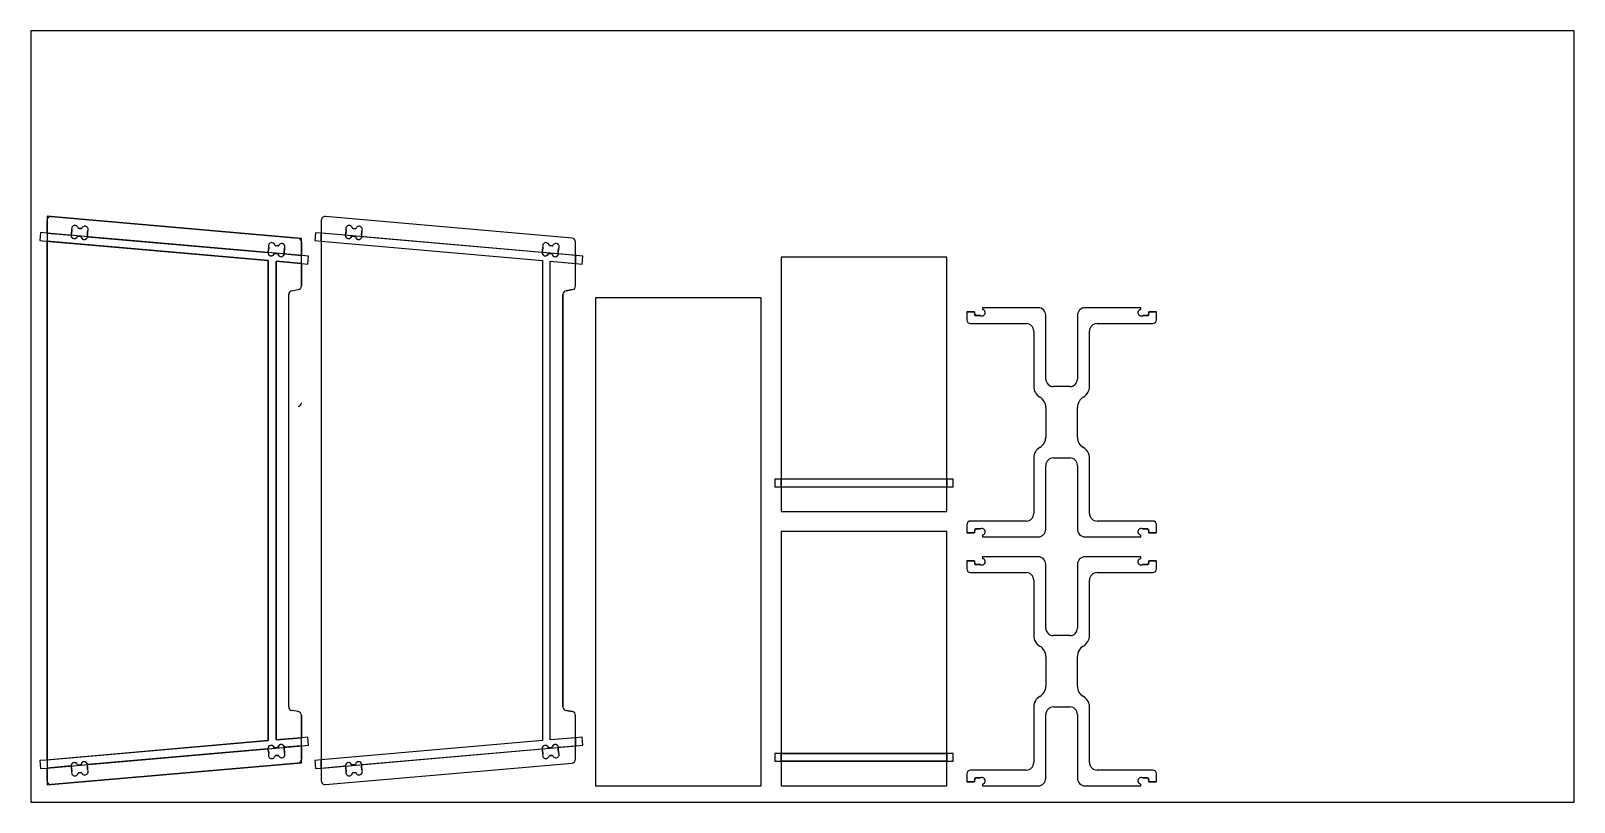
# Model space of a CAD drawing. Extents: x 0 to 2440, y 4 to 1224.
import ezdxf

# ---------------------------------------------------------------- set-up
doc = ezdxf.new("R2010")
doc.units = 0
doc.layers.get('0').update_dxf_attribs({"linetype": 'CONTINUOUS'})
for name, color, linetype in [('BOX_STOCK', 1, 'CONTINUOUS'), ('POCKETS', 171, 'CONTINUOUS'), ('PROFILES_INSIDE', 4, 'CONTINUOUS'), ('PROFILES_OUTSIDE', 6, 'CONTINUOUS')]:
    doc.layers.add(name, color=color, linetype=linetype)

msp = doc.modelspace()

# ---------------------------------------------------------------- linework, layer by layer
at = {"color": 7, "linetype": 'CONTINUOUS'}
for p, q in [((32.5, 930.5), (422.5, 896.4)), ((856, 896.4), (466, 930.5)), ((25.9, 904.3), (25.9, 924.5)), ((25.9, 904.3), (63.7, 901)), ((25.9, 904.3), (25.9, 891.6)), ((64.5, 903.9), (65, 909.3)), ((75.8, 911.8), (79.8, 911.5)), ((89.9, 907.1), (89.5, 901.7)), ((459.4, 924.5), (459.4, 904.3)), ((497.4, 901), (459.4, 904.3)), ((459.4, 891.6), (459.4, 904.3)), ((498.2, 903.9), (498.6, 909.3)), ((509.4, 911.8), (513.4, 911.4)), ((523.5, 907.1), (523.1, 901.7)), ((25.9, 71), (25.9, 891.6)), ((375.6, 861), (25.9, 891.6)), ((74.7, 899.5), (78.7, 899.2)), ((89.8, 898.7), (374.9, 873.8)), ((375.8, 876.6), (376.2, 882)), ((387, 884.6), (391, 884.2)), ((401.1, 879.9), (400.7, 874.5)), ((427.9, 890.4), (427.9, 869.1)), ((459.4, 891.6), (459.4, 71)), ((459.4, 891.6), (809.1, 861)), ((508.3, 899.5), (512.3, 899.1)), ((808.4, 873.8), (523.4, 898.7)), ((809.2, 876.6), (809.7, 882)), ((820.5, 884.6), (824.5, 884.2)), ((834.6, 879.9), (834.1, 874.5)), ((861.4, 869.1), (861.4, 890.4)), ((375.6, 101.6), (375.6, 861)), ((385.9, 872.3), (389.9, 871.9)), ((387.9, 859.9), (387.9, 102.7)), ((427.9, 856.4), (387.9, 859.9)), ((401, 871.5), (427.9, 869.1)), ((427.9, 856.4), (427.9, 869.1)), ((427.9, 856.4), (427.9, 820.9)), ((809.1, 861), (809.1, 101.6)), ((819.4, 872.3), (823.4, 871.9)), ((821.4, 102.7), (821.4, 859.9)), ((821.4, 859.9), (861.4, 856.4)), ((861.4, 869.1), (834.4, 871.5)), ((861.4, 869.1), (861.4, 856.4)), ((861.4, 820.9), (861.4, 856.4)), ((1448.4, 866.5), (1186.4, 866.5)), ((1186.4, 866.5), (1186.4, 515.4)), ((1448.4, 515.4), (1448.4, 866.5)), ((407.9, 155.2), (407.9, 807.3)), ((412.9, 813.2), (423, 815)), ((841.4, 807.3), (841.4, 155.2)), ((856.5, 815), (846.4, 813.2)), ((892.9, 802.1), (892.9, 30.1)), ((1154.9, 802.1), (892.9, 802.1)), ((1154.9, 30.1), (1154.9, 802.1)), ((1504.9, 786.4), (1504.9, 784.3)), ((1592.9, 786.4), (1504.9, 786.4)), ((1754.9, 786.4), (1666.9, 786.4)), ((1754.9, 784.3), (1754.9, 786.4)), ((1479.9, 779.1), (1479.9, 767.4)), ((1480.9, 780.1), (1492.1, 780.1)), ((1485.9, 761.4), (1573.8, 761.4)), ((1492.1, 780.1), (1492.5, 774.8)), ((1493.5, 773.9), (1501.4, 773.9)), ((1604.9, 673.6), (1604.9, 774.4)), ((1654.9, 774.4), (1654.9, 673.6)), ((1685.9, 761.4), (1773.9, 761.4)), ((1758.3, 773.9), (1766.3, 773.9)), ((1767.3, 774.8), (1767.6, 780.1)), ((1767.6, 780.1), (1778.9, 780.1)), ((1779.9, 767.4), (1779.9, 779.1)), ((1585.8, 749.4), (1585.8, 661.6)), ((1673.9, 661.6), (1673.9, 749.4)), ((1642.9, 661.6), (1616.9, 661.6)), ((1604.9, 628.6), (1604.9, 581.8)), ((1654.9, 581.8), (1654.9, 628.6)), ((1585.8, 548.8), (1585.8, 461)), ((1616.9, 548.8), (1642.9, 548.8)), ((1673.9, 461), (1673.9, 548.8)), ((1448.4, 515.4), (1186.4, 515.4)), ((1186.4, 503.1), (1186.4, 515.4)), ((1448.4, 515.4), (1448.4, 503.1)), ((1604.9, 436), (1604.9, 536.8)), ((1654.9, 536.8), (1654.9, 436)), ((1186.4, 503.1), (1186.4, 464)), ((1186.4, 503.1), (1448.4, 503.1)), ((1448.4, 464), (1448.4, 503.1)), ((1186.4, 464), (1448.4, 464)), ((1479.9, 443), (1479.9, 431.2)), ((1573.8, 449), (1485.9, 449)), ((1773.9, 449), (1685.9, 449)), ((1779.9, 431.2), (1779.9, 443)), ((1448.4, 432.6), (1186.4, 432.6)), ((1186.4, 432.6), (1186.4, 81.4)), ((1448.4, 81.4), (1448.4, 432.6)), ((1492.1, 430.2), (1480.9, 430.2)), ((1492.5, 435.5), (1492.1, 430.2)), ((1501.4, 436.5), (1493.5, 436.5)), ((1504.9, 426), (1504.9, 424)), ((1504.9, 424), (1592.9, 424)), ((1666.9, 424), (1754.9, 424)), ((1754.9, 424), (1754.9, 426)), ((1766.3, 436.5), (1758.3, 436.5)), ((1767.6, 430.2), (1767.3, 435.5)), ((1778.9, 430.2), (1767.6, 430.2)), ((1504.9, 392.5), (1504.9, 390.5)), ((1592.9, 392.5), (1504.9, 392.5)), ((1754.9, 392.5), (1666.9, 392.5)), ((1754.9, 390.5), (1754.9, 392.5)), ((1479.9, 385.2), (1479.9, 373.5)), ((1480.9, 386.2), (1492.1, 386.2)), ((1485.9, 367.5), (1573.8, 367.5)), ((1492.1, 386.2), (1492.5, 380.9)), ((1493.5, 380), (1501.4, 380)), ((1604.9, 279.7), (1604.9, 380.5)), ((1654.9, 380.5), (1654.9, 279.7)), ((1685.9, 367.5), (1773.9, 367.5)), ((1758.3, 380), (1766.3, 380)), ((1767.3, 380.9), (1767.6, 386.2)), ((1767.6, 386.2), (1778.9, 386.2)), ((1779.9, 373.5), (1779.9, 385.2)), ((1585.8, 355.5), (1585.8, 267.7)), ((1673.9, 267.7), (1673.9, 355.5)), ((1642.9, 267.7), (1616.9, 267.7)), ((1604.9, 234.7), (1604.9, 187.9)), ((1654.9, 187.9), (1654.9, 234.7)), ((423, 147.6), (412.9, 149.3)), ((846.4, 149.3), (856.5, 147.6)), ((1585.8, 154.9), (1585.8, 67.1)), ((1616.9, 154.9), (1642.9, 154.9)), ((1673.9, 67.1), (1673.9, 154.9)), ((427.9, 141.6), (427.9, 106.2)), ((861.4, 106.2), (861.4, 141.6)), ((1604.9, 42.1), (1604.9, 142.9)), ((1654.9, 142.9), (1654.9, 42.1)), ((25.9, 71), (375.6, 101.6)), ((387.9, 102.7), (427.9, 106.2)), ((427.9, 93.4), (427.9, 106.2)), ((809.1, 101.6), (459.4, 71)), ((861.4, 106.2), (821.4, 102.7)), ((861.4, 106.2), (861.4, 93.4)), ((374.9, 88.8), (89.8, 63.9)), ((376.2, 80.5), (375.8, 85.9)), ((389.9, 90.6), (385.9, 90.3)), ((391, 78.3), (387, 78)), ((400.7, 88.1), (401.1, 82.7)), ((427.9, 93.4), (401, 91.1)), ((427.9, 93.4), (427.9, 72.2)), ((523.4, 63.9), (808.4, 88.8)), ((809.7, 80.5), (809.2, 85.9)), ((823.4, 90.6), (819.4, 90.3)), ((824.5, 78.3), (820.5, 78)), ((834.1, 88.1), (834.6, 82.7)), ((834.4, 91.1), (861.4, 93.4)), ((861.4, 72.2), (861.4, 93.4)), ((1186.4, 81.4), (1448.4, 81.4)), ((1186.4, 69.2), (1186.4, 81.4)), ((1448.4, 81.4), (1448.4, 69.2)), ((25.9, 71), (25.9, 58.3)), ((63.7, 61.6), (25.9, 58.3)), ((25.9, 38.1), (25.9, 58.3)), ((422.5, 66.2), (32.5, 32.1)), ((65, 53.3), (64.5, 58.7)), ((78.7, 63.4), (74.7, 63)), ((79.8, 51.1), (75.8, 50.8)), ((89.5, 60.9), (89.9, 55.5)), ((459.4, 58.3), (459.4, 71)), ((459.4, 58.3), (497.4, 61.6)), ((459.4, 58.3), (459.4, 38.1)), ((466, 32.1), (856, 66.2)), ((498.6, 53.3), (498.2, 58.7)), ((512.3, 63.4), (508.3, 63.1)), ((513.4, 51.1), (509.4, 50.8)), ((523.1, 60.9), (523.5, 55.5)), ((1186.4, 69.2), (1186.4, 30.1)), ((1448.4, 69.2), (1186.4, 69.2)), ((1448.4, 30.1), (1448.4, 69.2)), ((1479.9, 49.1), (1479.9, 37.3)), ((1573.8, 55.1), (1485.9, 55.1)), ((1773.9, 55.1), (1685.9, 55.1)), ((1779.9, 37.3), (1779.9, 49.1)), ((892.9, 30.1), (1154.9, 30.1)), ((1186.4, 30.1), (1448.4, 30.1)), ((1492.1, 36.3), (1480.9, 36.3)), ((1492.5, 41.6), (1492.1, 36.3)), ((1501.4, 42.6), (1493.5, 42.6)), ((1504.9, 32.1), (1504.9, 30.1)), ((1504.9, 30.1), (1592.9, 30.1)), ((1666.9, 30.1), (1754.9, 30.1)), ((1754.9, 30.1), (1754.9, 32.1)), ((1766.3, 42.6), (1758.3, 42.6)), ((1767.6, 36.3), (1767.3, 41.6)), ((1778.9, 36.3), (1767.6, 36.3))]:
    msp.add_line(p, q, dxfattribs=at)
for centre, radius, start, end in [((31.9, 924.5), 6, 85, 180), ((465.4, 924.5), 6, 85, 180), ((68.9, 900.9), 5.17, 150.1121, 178.9447), ((63.6, 904), 1, 330.1121, 355), ((69.8, 911.5), 5.17, 12.6005, 199.8878), ((64, 909.4), 1, 355, 19.8878), ((75.8, 912.8), 1, 192.6005, 265.0001), ((79.9, 912.4), 1, 265.0001, 337.3995), ((85.6, 910.1), 5.17, 330.1122, 157.3995), ((90.9, 907), 1, 150.1122, 175), ((502.5, 900.9), 5.17, 150.1121, 178.9447), ((497.2, 903.9), 1, 330.1121, 355), ((503.4, 911.4), 5.17, 12.6005, 199.8878), ((497.6, 909.3), 1, 355, 19.8878), ((509.5, 912.8), 1, 192.6005, 265.0001), ((513.5, 912.4), 1, 265.0001, 337.3995), ((519.2, 910.1), 5.17, 330.1122, 157.3995), ((524.5, 907), 1, 150.1122, 175), ((68.9, 900.9), 5.17, 178.9447, 337.3995), ((74.6, 898.5), 1, 85.0001, 157.3995), ((78.6, 898.2), 1, 12.6005, 85.0001), ((84.6, 899.5), 5.17, 192.6005, 351.0552), ((90.4, 901.6), 1, 175, 199.8879), ((84.6, 899.5), 5.17, 351.0552, 19.8879), ((381, 884.2), 5.17, 12.6005, 199.8878), ((375.2, 882.1), 1, 355, 19.8878), ((387.1, 885.6), 1, 192.6005, 265.0001), ((391.1, 885.2), 1, 265.0001, 337.3995), ((396.8, 882.8), 5.17, 330.1122, 157.3995), ((402.1, 879.8), 1, 150.1122, 175), ((421.9, 890.4), 6, 0, 85), ((502.5, 900.9), 5.17, 178.9447, 337.3995), ((508.2, 898.5), 1, 85.0001, 157.3995), ((512.2, 898.1), 1, 12.6005, 85.0001), ((518.3, 899.5), 5.17, 192.6005, 351.0552), ((524.1, 901.6), 1, 175, 199.8879), ((518.3, 899.5), 5.17, 351.0552, 19.8879), ((814.5, 884.2), 5.17, 12.6005, 199.8878), ((808.7, 882.1), 1, 355, 19.8878), ((820.5, 885.6), 1, 192.6005, 265.0001), ((824.6, 885.2), 1, 265.0001, 337.3995), ((830.3, 882.8), 5.17, 330.1122, 157.3995), ((835.6, 879.8), 1, 150.1122, 175), ((855.4, 890.4), 6, 0, 85), ((380.1, 873.7), 5.17, 150.1121, 178.9447), ((380.1, 873.7), 5.17, 178.9447, 337.3995), ((374.8, 876.7), 1, 330.1121, 355), ((385.8, 871.3), 1, 85.0001, 157.3995), ((389.8, 870.9), 1, 12.6005, 85.0001), ((395.9, 872.3), 5.17, 192.6005, 351.0552), ((401.7, 874.4), 1, 175, 199.8879), ((395.9, 872.3), 5.17, 351.0552, 19.8879), ((813.6, 873.7), 5.17, 150.1121, 178.9447), ((813.6, 873.7), 5.17, 178.9447, 337.3995), ((808.2, 876.7), 1, 330.1121, 355), ((819.3, 871.3), 1, 85.0001, 157.3995), ((823.3, 870.9), 1, 12.6005, 85.0001), ((829.3, 872.3), 5.17, 192.6005, 351.0552), ((835.1, 874.4), 1, 175, 199.8879), ((829.3, 872.3), 5.17, 351.0552, 19.8879), ((413.9, 807.3), 6, 100, 180), ((421.9, 820.9), 6, 280, 0), ((847.4, 807.3), 6, 100, 180), ((855.4, 820.9), 6, 280, 0), ((1504, 778.5), 5.17, 245.1121, 72.3995), ((1505.9, 784.3), 1, 180, 252.3995), ((1592.9, 774.4), 12, 0, 90), ((1666.9, 774.4), 12, 90, 180), ((1755.7, 778.5), 5.17, 107.6005, 294.8879), ((1753.9, 784.3), 1, 287.6005, 0), ((1480.9, 779.1), 1, 90, 180), ((1485.9, 767.4), 6, 180, 270), ((1493.5, 774.9), 1, 183.6619, 270), ((1501.4, 772.9), 1, 65.1121, 90), ((1573.8, 749.4), 12, 0, 90), ((1685.9, 749.4), 12, 90, 180), ((1758.3, 772.9), 1, 90, 114.8879), ((1766.3, 774.9), 1, 270, 356.3381), ((1773.9, 767.4), 6, 270, 0), ((1778.9, 779.1), 1, 0, 90), ((1604.9, 661.6), 19.1, 180, 240), ((1616.9, 673.6), 12, 180, 270), ((1642.9, 673.6), 12, 270, 0), ((1654.9, 661.6), 19, 300, 0), ((1585.8, 628.6), 19.1, 0, 60), ((1673.9, 628.6), 19, 120, 180), ((1604.9, 548.8), 19.1, 120, 180), ((1585.8, 581.8), 19.1, 300, 0), ((1673.9, 581.8), 19.1, 180, 240), ((1654.9, 548.8), 19, 0, 60), ((1616.9, 536.8), 12, 90, 180), ((1642.9, 536.8), 12, 0, 90), ((1485.9, 443), 6, 90, 180), ((1573.8, 461), 12, 270, 0), ((1685.9, 461), 12, 180, 270), ((1773.9, 443), 6, 0, 90), ((1480.9, 431.2), 1, 180, 270), ((1493.5, 435.5), 1, 90, 176.3381), ((1501.4, 437.5), 1, 270, 294.8879), ((1504, 431.9), 5.17, 287.6005, 114.8879), ((1505.9, 426), 1, 107.6005, 180), ((1592.9, 436), 12, 270, 0), ((1666.9, 436), 12, 180, 270), ((1755.7, 431.9), 5.17, 65.1121, 252.3995), ((1753.9, 426), 1, 0, 72.3995), ((1758.3, 437.5), 1, 245.1121, 270), ((1766.3, 435.5), 1, 3.6619, 90), ((1778.9, 431.2), 1, 270, 0), ((1505.9, 390.5), 1, 180, 252.3995), ((1592.9, 380.5), 12, 0, 90), ((1666.9, 380.5), 12, 90, 180), ((1753.9, 390.5), 1, 287.6005, 0), ((1480.9, 385.2), 1, 90, 180), ((1485.9, 373.5), 6, 180, 270), ((1493.5, 381), 1, 183.6619, 270), ((1501.4, 379), 1, 65.1121, 90), ((1504, 384.6), 5.17, 245.1121, 72.3995), ((1573.8, 355.5), 12, 0, 90), ((1685.9, 355.5), 12, 90, 180), ((1755.7, 384.6), 5.17, 107.6005, 294.8879), ((1758.3, 379), 1, 90, 114.8879), ((1766.3, 381), 1, 270, 356.3381), ((1773.9, 373.5), 6, 270, 0), ((1778.9, 385.2), 1, 0, 90), ((1616.9, 279.7), 12, 180, 270), ((1642.9, 279.7), 12, 270, 0), ((1604.9, 267.7), 19.1, 180, 240), ((1585.8, 234.7), 19.1, 0, 60), ((1673.9, 234.7), 19.1, 120, 180), ((1654.9, 267.7), 19, 300, 0), ((1604.9, 154.9), 19, 120, 180), ((1585.8, 187.9), 19.1, 300, 0), ((1673.9, 187.9), 19.1, 180, 240), ((1654.9, 154.9), 19, 0, 60), ((413.9, 155.2), 6, 180, 260), ((421.9, 141.6), 6, 0, 80), ((847.4, 155.2), 6, 180, 260), ((855.4, 141.6), 6, 0, 80), ((1616.9, 142.9), 12, 90, 180), ((1642.9, 142.9), 12, 0, 90), ((380.1, 88.9), 5.17, 22.6005, 181.0552), ((380.1, 88.9), 5.17, 181.0552, 209.8878), ((374.8, 85.8), 1, 5, 29.8878), ((381, 78.3), 5.17, 160.1121, 347.3995), ((375.2, 80.4), 1, 340.1121, 5), ((385.8, 91.3), 1, 202.6005, 275.0001), ((387.1, 77), 1, 95.0001, 167.3995), ((389.8, 91.6), 1, 275.0001, 347.3995), ((395.9, 90.3), 5.17, 8.9447, 167.3995), ((391.1, 77.3), 1, 22.6005, 95.0001), ((396.8, 79.7), 5.17, 202.6005, 29.8879), ((395.9, 90.3), 5.17, 340.1122, 8.9447), ((401.7, 88.2), 1, 160.1122, 185), ((402.1, 82.8), 1, 185, 209.8879), ((813.6, 88.9), 5.17, 22.6005, 181.0552), ((813.6, 88.9), 5.17, 181.0552, 209.8878), ((808.2, 85.8), 1, 5, 29.8878), ((814.5, 78.3), 5.17, 160.1121, 347.3995), ((808.7, 80.4), 1, 340.1121, 5), ((819.3, 91.3), 1, 202.6005, 275.0001), ((820.5, 77), 1, 95.0001, 167.3995), ((823.3, 91.6), 1, 275.0001, 347.3995), ((829.3, 90.3), 5.17, 8.9447, 167.3995), ((824.6, 77.3), 1, 22.6005, 95.0001), ((830.3, 79.7), 5.17, 202.6005, 29.8879), ((835.1, 88.2), 1, 160.1122, 185), ((829.3, 90.3), 5.17, 340.1122, 8.9447), ((835.6, 82.8), 1, 185, 209.8879), ((68.9, 61.7), 5.17, 22.6005, 181.0552), ((68.9, 61.7), 5.17, 181.0552, 209.8878), ((63.6, 58.6), 1, 5, 29.8878), ((69.8, 51.1), 5.17, 160.1121, 347.3995), ((64, 53.2), 1, 340.1121, 5), ((74.6, 64), 1, 202.6005, 275.0001), ((75.8, 49.8), 1, 95.0001, 167.3995), ((78.6, 64.4), 1, 275.0001, 347.3995), ((84.6, 63), 5.17, 8.9447, 167.3995), ((79.9, 50.1), 1, 22.6005, 95.0001), ((85.6, 52.5), 5.17, 202.6005, 29.8879), ((90.4, 60.9), 1, 160.1122, 185), ((84.6, 63), 5.17, 340.1122, 8.9447), ((90.9, 55.6), 1, 185, 209.8879), ((421.9, 72.2), 6, 275, 0), ((502.5, 61.7), 5.17, 22.6005, 181.0552), ((502.5, 61.7), 5.17, 181.0552, 209.8878), ((497.2, 58.6), 1, 5, 29.8878), ((503.4, 51.1), 5.17, 160.1121, 347.3995), ((497.6, 53.2), 1, 340.1121, 5), ((508.2, 64.1), 1, 202.6005, 275.0001), ((509.5, 49.8), 1, 95.0001, 167.3995), ((512.2, 64.4), 1, 275.0001, 347.3995), ((518.3, 63.1), 5.17, 8.9447, 167.3995), ((513.5, 50.1), 1, 22.6005, 95.0001), ((519.2, 52.5), 5.17, 202.6005, 29.8879), ((518.3, 63.1), 5.17, 340.1122, 8.9447), ((524.1, 61), 1, 160.1122, 185), ((524.5, 55.6), 1, 185, 209.8879), ((855.4, 72.2), 6, 275, 0), ((1485.9, 49.1), 6, 90, 180), ((1573.8, 67.1), 12, 270, 0), ((1685.9, 67.1), 12, 180, 270), ((1773.9, 49.1), 6, 0, 90), ((31.9, 38.1), 6, 180, 275), ((465.4, 38.1), 6, 180, 275), ((1480.9, 37.3), 1, 180, 270), ((1493.5, 41.6), 1, 90, 176.3381), ((1501.4, 43.6), 1, 270, 294.8879), ((1504, 38), 5.17, 287.6005, 114.8879), ((1505.9, 32.1), 1, 107.6005, 180), ((1592.9, 42.1), 12, 270, 0), ((1666.9, 42.1), 12, 180, 270), ((1755.7, 38), 5.17, 65.1121, 252.3995), ((1753.9, 32.1), 1, 0, 72.3995), ((1758.3, 43.6), 1, 245.1121, 270), ((1766.3, 41.6), 1, 3.6619, 90), ((1778.9, 37.3), 1, 270, 0)]:
    msp.add_arc(centre, radius, start, end, dxfattribs=at)
at = {"layer": 'BOX_STOCK'}
for p, q in [((2440.2, 1224.3), (0.2, 1224.3)), ((0.2, 1224.3), (0.2, 4.3)), ((2440.2, 4.3), (2440.2, 1224.3)), ((0.2, 4.3), (2440.2, 4.3))]:
    msp.add_line(p, q, dxfattribs=at)
at = {"layer": 'POCKETS'}
for p, q in [((15.7, 905.2), (14.6, 892.6)), ((25.6, 904.3), (15.7, 905.2)), ((429.4, 869), (25.6, 904.3)), ((450.2, 905.1), (449.1, 892.5)), ((460.2, 904.2), (450.2, 905.1)), ((862.8, 869), (460.2, 904.2)), ((14.6, 892.6), (24.5, 891.7)), ((24.5, 891.7), (375.6, 861)), ((449.1, 892.5), (459.1, 891.6)), ((459.1, 891.6), (809.1, 861)), ((375.6, 861), (375.6, 101.6)), ((387.9, 859.9), (428.3, 856.4)), ((387.9, 102.7), (387.9, 859.9)), ((428.3, 856.4), (438.2, 855.5)), ((439.3, 868.1), (429.4, 869)), ((438.2, 855.5), (439.3, 868.1)), ((809.1, 861), (809.1, 101.6)), ((821.4, 859.9), (861.7, 856.4)), ((821.4, 102.7), (821.4, 859.9)), ((861.7, 856.4), (871.7, 855.5)), ((872.8, 868.1), (862.8, 869)), ((871.7, 855.5), (872.8, 868.1)), ((1458.4, 515.4), (1176.4, 515.4)), ((1176.4, 515.4), (1176.4, 503.1)), ((1458.4, 503.1), (1458.4, 515.4)), ((1176.4, 503.1), (1458.4, 503.1)), ((375.6, 101.6), (24.5, 70.9)), ((428.3, 106.2), (387.9, 102.7)), ((438.2, 107.1), (428.3, 106.2)), ((439.3, 94.4), (438.2, 107.1)), ((809.1, 101.6), (459.1, 71)), ((861.7, 106.2), (821.4, 102.7)), ((871.7, 107.1), (861.7, 106.2)), ((872.8, 94.4), (871.7, 107.1)), ((25.6, 58.2), (429.4, 93.6)), ((429.4, 93.6), (439.3, 94.4)), ((460.2, 58.3), (862.8, 93.6)), ((862.8, 93.6), (872.8, 94.4)), ((1458.4, 81.4), (1176.4, 81.4)), ((1176.4, 81.4), (1176.4, 69.2)), ((1458.4, 69.2), (1458.4, 81.4)), ((24.5, 70.9), (14.6, 70)), ((14.6, 70), (15.7, 57.4)), ((15.7, 57.4), (25.6, 58.2)), ((459.1, 71), (449.1, 70.1)), ((449.1, 70.1), (450.2, 57.5)), ((450.2, 57.5), (460.2, 58.3)), ((1176.4, 69.2), (1458.4, 69.2))]:
    msp.add_line(p, q, dxfattribs=at)
at = {"layer": 'PROFILES_INSIDE'}
for p, q in [((65, 909.3), (64.5, 903.9)), ((79.8, 911.5), (75.8, 911.8)), ((89.5, 901.7), (89.9, 907.1)), ((498.6, 909.3), (498.2, 903.9)), ((513.4, 911.4), (509.4, 911.8)), ((523.1, 901.7), (523.5, 907.1)), ((74.7, 899.5), (78.7, 899.2)), ((376.2, 882), (375.8, 876.6)), ((391, 884.2), (387, 884.6)), ((400.7, 874.5), (401.1, 879.9)), ((508.3, 899.5), (512.3, 899.1)), ((809.7, 882), (809.2, 876.6)), ((824.5, 884.2), (820.5, 884.6)), ((834.1, 874.5), (834.6, 879.9)), ((385.9, 872.3), (389.9, 871.9)), ((819.4, 872.3), (823.4, 871.9)), ((375.8, 85.9), (376.2, 80.5)), ((389.9, 90.6), (385.9, 90.3)), ((387, 78), (391, 78.3)), ((401.1, 82.7), (400.7, 88.1)), ((809.2, 85.9), (809.7, 80.5)), ((823.4, 90.6), (819.4, 90.3)), ((820.5, 78), (824.5, 78.3)), ((834.6, 82.7), (834.1, 88.1)), ((64.5, 58.7), (65, 53.3)), ((78.7, 63.4), (74.7, 63)), ((75.8, 50.8), (79.8, 51.1)), ((89.9, 55.5), (89.5, 60.9)), ((498.2, 58.7), (498.6, 53.3)), ((512.3, 63.4), (508.3, 63.1)), ((509.4, 50.8), (513.4, 51.1)), ((523.5, 55.5), (523.1, 60.9))]:
    msp.add_line(p, q, dxfattribs=at)
for centre, radius, start, end in [((68.9, 900.9), 5.17, 150.1121, 337.3995), ((63.6, 904), 1, 330.1121, 355), ((69.8, 911.5), 5.17, 12.6005, 199.8878), ((64, 909.4), 1, 355, 19.8878), ((75.8, 912.8), 1, 192.6005, 265.0001), ((79.9, 912.4), 1, 265.0001, 337.3995), ((85.6, 910.1), 5.17, 330.1122, 157.3995), ((90.9, 907), 1, 150.1122, 175), ((502.5, 900.9), 5.17, 150.1121, 337.3995), ((497.2, 903.9), 1, 330.1121, 355), ((503.4, 911.4), 5.17, 12.6005, 199.8878), ((497.6, 909.3), 1, 355, 19.8878), ((509.5, 912.8), 1, 192.6005, 265.0001), ((513.5, 912.4), 1, 265.0001, 337.3995), ((519.2, 910.1), 5.17, 330.1122, 157.3995), ((524.5, 907), 1, 150.1122, 175), ((74.6, 898.5), 1, 85.0001, 157.3995), ((78.6, 898.2), 1, 12.6005, 85.0001), ((84.6, 899.5), 5.17, 192.6005, 19.8879), ((90.4, 901.6), 1, 175, 199.8879), ((381, 884.2), 5.17, 12.6005, 199.8878), ((375.2, 882.1), 1, 355, 19.8878), ((387.1, 885.6), 1, 192.6005, 265.0001), ((391.1, 885.2), 1, 265.0001, 337.3995), ((396.8, 882.8), 5.17, 330.1122, 157.3995), ((402.1, 879.8), 1, 150.1122, 175), ((508.2, 898.5), 1, 85.0001, 157.3995), ((512.2, 898.1), 1, 12.6005, 85.0001), ((518.3, 899.5), 5.17, 192.6005, 19.8879), ((524.1, 901.6), 1, 175, 199.8879), ((814.5, 884.2), 5.17, 12.6005, 199.8878), ((808.7, 882.1), 1, 355, 19.8878), ((820.5, 885.6), 1, 192.6005, 265.0001), ((824.6, 885.2), 1, 265.0001, 337.3995), ((830.3, 882.8), 5.17, 330.1122, 157.3995), ((835.6, 879.8), 1, 150.1122, 175), ((380.1, 873.7), 5.17, 150.1121, 337.3995), ((374.8, 876.7), 1, 330.1121, 355), ((385.8, 871.3), 1, 85.0001, 157.3995), ((389.8, 870.9), 1, 12.6005, 85.0001), ((395.9, 872.3), 5.17, 192.6005, 19.8879), ((401.7, 874.4), 1, 175, 199.8879), ((813.6, 873.7), 5.17, 150.1121, 337.3995), ((808.2, 876.7), 1, 330.1121, 355), ((819.3, 871.3), 1, 85.0001, 157.3995), ((823.3, 870.9), 1, 12.6005, 85.0001), ((829.3, 872.3), 5.17, 192.6005, 19.8879), ((835.1, 874.4), 1, 175, 199.8879), ((421.9, 635.9), 6, 280, 0), ((380.1, 88.9), 5.17, 22.6005, 209.8878), ((374.8, 85.8), 1, 5, 29.8878), ((381, 78.3), 5.17, 160.1121, 347.3995), ((375.2, 80.4), 1, 340.1121, 5), ((385.8, 91.3), 1, 202.6005, 275.0001), ((387.1, 77), 1, 95.0001, 167.3995), ((389.8, 91.6), 1, 275.0001, 347.3995), ((395.9, 90.3), 5.17, 340.1122, 167.3995), ((391.1, 77.3), 1, 22.6005, 95.0001), ((396.8, 79.7), 5.17, 202.6005, 29.8879), ((401.7, 88.2), 1, 160.1122, 185), ((402.1, 82.8), 1, 185, 209.8879), ((813.6, 88.9), 5.17, 22.6005, 209.8878), ((808.2, 85.8), 1, 5, 29.8878), ((814.5, 78.3), 5.17, 160.1121, 347.3995), ((808.7, 80.4), 1, 340.1121, 5), ((819.3, 91.3), 1, 202.6005, 275.0001), ((820.5, 77), 1, 95.0001, 167.3995), ((823.3, 91.6), 1, 275.0001, 347.3995), ((829.3, 90.3), 5.17, 340.1122, 167.3995), ((824.6, 77.3), 1, 22.6005, 95.0001), ((830.3, 79.7), 5.17, 202.6005, 29.8879), ((835.1, 88.2), 1, 160.1122, 185), ((835.6, 82.8), 1, 185, 209.8879), ((68.9, 61.7), 5.17, 22.6005, 209.8878), ((63.6, 58.6), 1, 5, 29.8878), ((69.8, 51.1), 5.17, 160.1121, 347.3995), ((64, 53.2), 1, 340.1121, 5), ((74.6, 64), 1, 202.6005, 275.0001), ((75.8, 49.8), 1, 95.0001, 167.3995), ((78.6, 64.4), 1, 275.0001, 347.3995), ((84.6, 63), 5.17, 340.1122, 167.3995), ((79.9, 50.1), 1, 22.6005, 95.0001), ((85.6, 52.5), 5.17, 202.6005, 29.8879), ((90.4, 60.9), 1, 160.1122, 185), ((90.9, 55.6), 1, 185, 209.8879), ((502.5, 61.7), 5.17, 22.6005, 209.8878), ((497.2, 58.6), 1, 5, 29.8878), ((503.4, 51.1), 5.17, 160.1121, 347.3995), ((497.6, 53.2), 1, 340.1121, 5), ((508.2, 64.1), 1, 202.6005, 275.0001), ((509.5, 49.8), 1, 95.0001, 167.3995), ((512.2, 64.4), 1, 275.0001, 347.3995), ((518.3, 63.1), 5.17, 340.1122, 167.3995), ((513.5, 50.1), 1, 22.6005, 95.0001), ((519.2, 52.5), 5.17, 202.6005, 29.8879), ((524.1, 61), 1, 160.1122, 185), ((524.5, 55.6), 1, 185, 209.8879)]:
    msp.add_arc(centre, radius, start, end, dxfattribs=at)
at = {"layer": 'PROFILES_OUTSIDE'}
for p, q in [((427.9, 895.9), (25.9, 931)), ((25.9, 931), (25.9, 31.5)), ((856, 896.4), (466, 930.5)), ((459.4, 924.5), (459.4, 38.1)), ((427.9, 820.9), (427.9, 895.9)), ((861.4, 820.9), (861.4, 890.4)), ((1186.4, 866.5), (1186.4, 464)), ((1448.4, 866.5), (1186.4, 866.5)), ((1448.4, 464), (1448.4, 866.5)), ((407.9, 155.2), (407.9, 807.3)), ((412.9, 813.2), (423, 815)), ((841.4, 155.2), (841.4, 807.3)), ((846.4, 813.2), (856.5, 815)), ((1154.9, 802.1), (892.9, 802.1)), ((892.9, 802.1), (892.9, 30.1)), ((1154.9, 30.1), (1154.9, 802.1)), ((1504.9, 786.4), (1504.9, 784.3)), ((1592.9, 786.4), (1504.9, 786.4)), ((1754.9, 786.4), (1666.9, 786.4)), ((1754.9, 784.3), (1754.9, 786.4)), ((1479.9, 779.1), (1479.9, 767.4)), ((1492.1, 780.1), (1480.9, 780.1)), ((1485.9, 761.4), (1573.8, 761.4)), ((1492.5, 774.8), (1492.1, 780.1)), ((1501.4, 773.9), (1493.5, 773.9)), ((1604.9, 673.6), (1604.9, 774.4)), ((1654.9, 774.4), (1654.9, 673.6)), ((1685.9, 761.4), (1773.9, 761.4)), ((1766.3, 773.9), (1758.3, 773.9)), ((1767.6, 780.1), (1767.3, 774.8)), ((1778.9, 780.1), (1767.6, 780.1)), ((1779.9, 767.4), (1779.9, 779.1)), ((1585.8, 749.4), (1585.8, 661.6)), ((1673.9, 661.6), (1673.9, 749.4)), ((1642.9, 661.6), (1616.9, 661.6)), ((1604.9, 628.6), (1604.9, 581.8)), ((1654.9, 581.8), (1654.9, 628.6)), ((1585.8, 548.8), (1585.8, 461)), ((1616.9, 548.8), (1642.9, 548.8)), ((1673.9, 461), (1673.9, 548.8)), ((1604.9, 436), (1604.9, 536.8)), ((1654.9, 536.8), (1654.9, 436)), ((1186.4, 464), (1448.4, 464)), ((1479.9, 443), (1479.9, 431.2)), ((1573.8, 449), (1485.9, 449)), ((1773.9, 449), (1685.9, 449)), ((1779.9, 431.2), (1779.9, 443)), ((1448.4, 432.6), (1186.4, 432.6)), ((1186.4, 432.6), (1186.4, 30.1)), ((1448.4, 30.1), (1448.4, 432.6)), ((1480.9, 430.2), (1492.1, 430.2)), ((1492.1, 430.2), (1492.5, 435.5)), ((1493.5, 436.5), (1501.4, 436.5)), ((1504.9, 426), (1504.9, 424)), ((1504.9, 424), (1592.9, 424)), ((1666.9, 424), (1754.9, 424)), ((1754.9, 424), (1754.9, 426)), ((1758.3, 436.5), (1766.3, 436.5)), ((1767.3, 435.5), (1767.6, 430.2)), ((1767.6, 430.2), (1778.9, 430.2)), ((1504.9, 392.5), (1504.9, 390.5)), ((1592.9, 392.5), (1504.9, 392.5)), ((1754.9, 392.5), (1666.9, 392.5)), ((1754.9, 390.5), (1754.9, 392.5)), ((1479.9, 385.2), (1479.9, 373.5)), ((1492.1, 386.2), (1480.9, 386.2)), ((1485.9, 367.5), (1573.8, 367.5)), ((1492.5, 380.9), (1492.1, 386.2)), ((1501.4, 380), (1493.5, 380)), ((1604.9, 279.7), (1604.9, 380.5)), ((1654.9, 380.5), (1654.9, 279.7)), ((1685.9, 367.5), (1773.9, 367.5)), ((1766.3, 380), (1758.3, 380)), ((1767.6, 386.2), (1767.3, 380.9)), ((1778.9, 386.2), (1767.6, 386.2)), ((1779.9, 373.5), (1779.9, 385.2)), ((1585.8, 355.5), (1585.8, 267.7)), ((1673.9, 267.7), (1673.9, 355.5)), ((1642.9, 267.7), (1616.9, 267.7)), ((1604.9, 234.7), (1604.9, 187.9)), ((1654.9, 187.9), (1654.9, 234.7)), ((423, 147.6), (412.9, 149.3)), ((856.5, 147.6), (846.4, 149.3)), ((1585.8, 154.9), (1585.8, 67.1)), ((1616.9, 154.9), (1642.9, 154.9)), ((1673.9, 67.1), (1673.9, 154.9)), ((427.9, 66.7), (427.9, 141.6)), ((861.4, 72.2), (861.4, 141.6)), ((1604.9, 42.1), (1604.9, 142.9)), ((1654.9, 142.9), (1654.9, 42.1)), ((25.9, 31.5), (427.9, 66.7)), ((466, 32.1), (856, 66.2)), ((1479.9, 49.1), (1479.9, 37.3)), ((1573.8, 55.1), (1485.9, 55.1)), ((1773.9, 55.1), (1685.9, 55.1)), ((1779.9, 37.3), (1779.9, 49.1)), ((892.9, 30.1), (1154.9, 30.1)), ((1186.4, 30.1), (1448.4, 30.1)), ((1480.9, 36.3), (1492.1, 36.3)), ((1492.1, 36.3), (1492.5, 41.6)), ((1493.5, 42.6), (1501.4, 42.6)), ((1504.9, 32.1), (1504.9, 30.1)), ((1504.9, 30.1), (1592.9, 30.1)), ((1666.9, 30.1), (1754.9, 30.1)), ((1754.9, 30.1), (1754.9, 32.1)), ((1758.3, 42.6), (1766.3, 42.6)), ((1767.3, 41.6), (1767.6, 36.3)), ((1767.6, 36.3), (1778.9, 36.3))]:
    msp.add_line(p, q, dxfattribs=at)
for centre, radius, start, end in [((465.4, 924.5), 6, 85, 180), ((855.4, 890.4), 6, 0, 85), ((413.9, 807.3), 6, 100, 180), ((421.9, 820.9), 6, 280, 0), ((847.4, 807.3), 6, 100, 180), ((855.4, 820.9), 6, 280, 0), ((1504, 778.5), 5.17, 245.1121, 72.3995), ((1505.9, 784.3), 1, 180, 252.3995), ((1592.9, 774.4), 12, 0, 90), ((1666.9, 774.4), 12, 90, 180), ((1755.7, 778.5), 5.17, 107.6005, 294.8879), ((1753.9, 784.3), 1, 287.6005, 0), ((1480.9, 779.1), 1, 90, 180), ((1485.9, 767.4), 6, 180, 270), ((1493.5, 774.9), 1, 183.6619, 270), ((1501.4, 772.9), 1, 65.1121, 90), ((1573.8, 749.4), 12, 0, 90), ((1685.9, 749.4), 12, 90, 180), ((1758.3, 772.9), 1, 90, 114.8879), ((1766.3, 774.9), 1, 270, 356.3381), ((1773.9, 767.4), 6, 270, 0), ((1778.9, 779.1), 1, 0, 90), ((1604.9, 661.6), 19.1, 180, 240), ((1616.9, 673.6), 12, 180, 270), ((1642.9, 673.6), 12, 270, 0), ((1654.9, 661.6), 19.1, 300, 0), ((1585.8, 628.6), 19.1, 0, 60), ((1673.9, 628.6), 19, 120, 180), ((1604.9, 548.8), 19.1, 120, 180), ((1585.8, 581.8), 19, 300, 0), ((1673.9, 581.8), 19.1, 180, 240), ((1654.9, 548.8), 19, 0, 60), ((1616.9, 536.8), 12, 90, 180), ((1642.9, 536.8), 12, 0, 90), ((1485.9, 443), 6, 90, 180), ((1573.8, 461), 12, 270, 0), ((1685.9, 461), 12, 180, 270), ((1773.9, 443), 6, 0, 90), ((1480.9, 431.2), 1, 180, 270), ((1493.5, 435.5), 1, 90, 176.3381), ((1501.4, 437.5), 1, 270, 294.8879), ((1504, 431.9), 5.17, 287.6005, 114.8879), ((1505.9, 426), 1, 107.6005, 180), ((1592.9, 436), 12, 270, 0), ((1666.9, 436), 12, 180, 270), ((1755.7, 431.9), 5.17, 65.1121, 252.3995), ((1753.9, 426), 1, 0, 72.3995), ((1758.3, 437.5), 1, 245.1121, 270), ((1766.3, 435.5), 1, 3.6619, 90), ((1778.9, 431.2), 1, 270, 0), ((1505.9, 390.5), 1, 180, 252.3995), ((1592.9, 380.5), 12, 0, 90), ((1666.9, 380.5), 12, 90, 180), ((1753.9, 390.5), 1, 287.6005, 0), ((1480.9, 385.2), 1, 90, 180), ((1485.9, 373.5), 6, 180, 270), ((1493.5, 381), 1, 183.6619, 270), ((1501.4, 379), 1, 65.1121, 90), ((1504, 384.6), 5.17, 245.1121, 72.3995), ((1573.8, 355.5), 12, 0, 90), ((1685.9, 355.5), 12, 90, 180), ((1755.7, 384.6), 5.17, 107.6005, 294.8879), ((1758.3, 379), 1, 90, 114.8879), ((1766.3, 381), 1, 270, 356.3381), ((1773.9, 373.5), 6, 270, 0), ((1778.9, 385.2), 1, 0, 90), ((1616.9, 279.7), 12, 180, 270), ((1642.9, 279.7), 12, 270, 0), ((1604.9, 267.7), 19.1, 180, 240), ((1585.8, 234.7), 19.1, 0, 60), ((1673.9, 234.7), 19, 120, 180), ((1654.9, 267.7), 19, 300, 0), ((1604.9, 154.9), 19.1, 120, 180), ((1585.8, 187.9), 19.1, 300, 0), ((1673.9, 187.9), 19.1, 180, 240), ((1654.9, 154.9), 19, 0, 60), ((413.9, 155.2), 6, 180, 260), ((421.9, 141.6), 6, 0, 80), ((847.4, 155.2), 6, 180, 260), ((855.4, 141.6), 6, 0, 80), ((1616.9, 142.9), 12, 90, 180), ((1642.9, 142.9), 12, 0, 90), ((855.4, 72.2), 6, 275, 0), ((1485.9, 49.1), 6, 90, 180), ((1573.8, 67.1), 12, 270, 0), ((1685.9, 67.1), 12, 180, 270), ((1773.9, 49.1), 6, 0, 90), ((465.4, 38.1), 6, 180, 275), ((1480.9, 37.3), 1, 180, 270), ((1493.5, 41.6), 1, 90, 176.3381), ((1501.4, 43.6), 1, 270, 294.8879), ((1504, 38), 5.17, 287.6005, 114.8879), ((1505.9, 32.1), 1, 107.6005, 180), ((1592.9, 42.1), 12, 270, 0), ((1666.9, 42.1), 12, 180, 270), ((1755.7, 38), 5.17, 65.1121, 252.3995), ((1753.9, 32.1), 1, 0, 72.3995), ((1758.3, 43.6), 1, 245.1121, 270), ((1766.3, 41.6), 1, 3.6619, 90), ((1778.9, 37.3), 1, 270, 0)]:
    msp.add_arc(centre, radius, start, end, dxfattribs=at)

doc.saveas('drawing.dxf')
